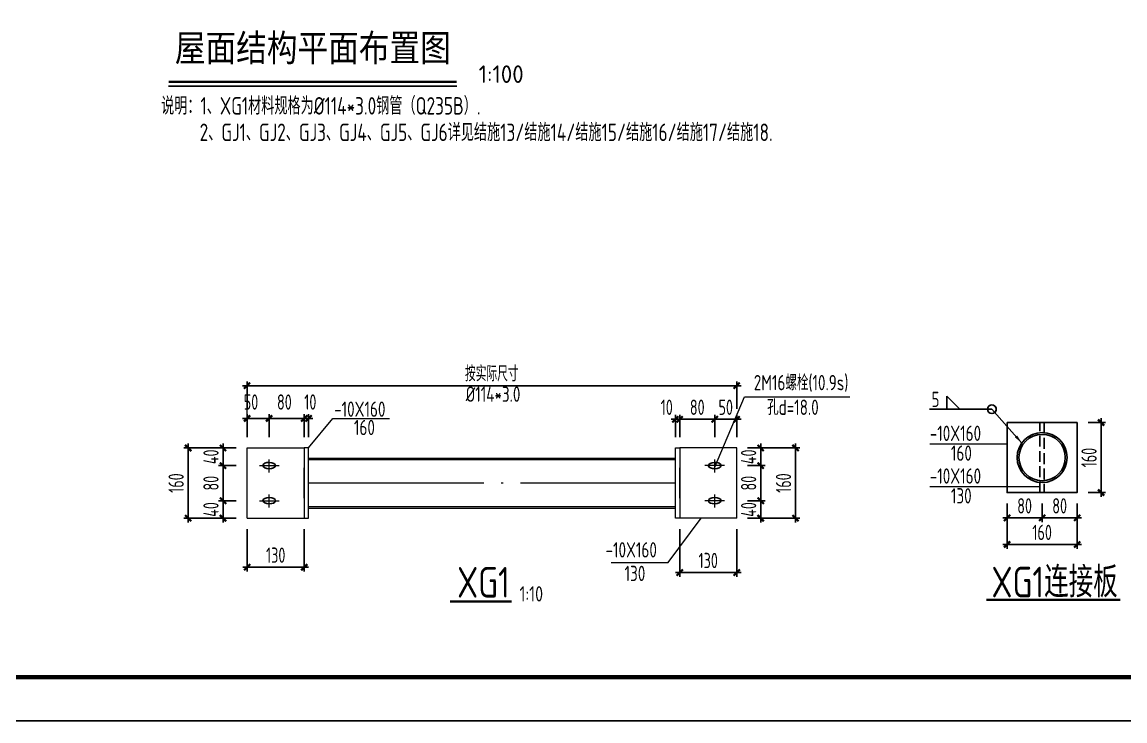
# Model space of a CAD drawing. Extents: x -3102990 to -851544, y -5293060 to -2540151.
# Drawn here: x -1970043 to -1944859, y -2672902 to -2656935 of the extents above; entities that cross this region are included whole.
import ezdxf
from ezdxf.enums import TextEntityAlignment as Align

# ---------------------------------------------------------------- set-up
doc = ezdxf.new("R2010")
doc.units = 0
doc.header["$LTSCALE"] = 1000
doc.header["$PDMODE"] = 1
doc.linetypes.add('DASH', pattern=[0.35, 0.25, -0.1])
doc.linetypes.add('DOTE', pattern=[2.42, 2, -0.2, 0.02, -0.2])
doc.layers.get('0').update_dxf_attribs({"linetype": 'CONTINUOUS'})
doc.layers.get('Defpoints').update_dxf_attribs({"linetype": 'CONTINUOUS'})
for name, color, linetype in [('AXIS', 253, 'DOTE'), ('COLU', 7, 'CONTINUOUS'), ('DIM', 3, 'CONTINUOUS'), ('JC', 7, 'CONTINUOUS'), ('NUM', 7, 'CONTINUOUS'), ('PUB_TITLE', 4, 'CONTINUOUS'), ('TEXT', 7, 'CONTINUOUS'), ('WELD', 7, 'CONTINUOUS'), ('卫浴', 7, 'CONTINUOUS')]:
    doc.layers.add(name, color=color, linetype=linetype)
doc.layers.add('yichutu', color=7, linetype='CONTINUOUS', true_color=0xffffff, plot=False)
doc.styles.add('TSSD_Dimension', font='tssdeng.shx', dxfattribs={"width": 0.7, "bigfont": 'Hztxt.shx'})
doc.styles.add('TSSD_Label', font='tssdeng.shx', dxfattribs={"width": 0.75, "bigfont": 'hztxt.shx'})
doc.styles.add('TSSD_Norm', font='Tssdeng.shx', dxfattribs={"width": 0.75, "bigfont": 'hztxt.shx'})
doc.styles.add('TSSD_Rein', font='Tssdeng.shx', dxfattribs={"width": 0.75, "bigfont": 'hztxt.shx'})
doc.dimstyles.new('TSSD_10_100', dxfattribs={"dimtxt": 350, "dimasz": 100, "dimexe": 100, "dimexo": 250, "dimgap": 100, "dimtad": 1, "dimdec": 0, "dimlfac": 0.1, "dimzin": 0, "dimdsep": 46, "dimtxsty": 'TSSD_Dimension', "dimblk": 'ARCHTICK', "dimcen": 0, "dimdle": 100, "dimclrt": 7, "dimadec": 0, "dimazin": 0, "dimtfac": 1, "dimtdec": 0, "dimtix": 1, "dimtmove": 2, "dimatfit": 3, "dimldrblk": 'ARCHTICK', "dimfxl": 1, "dimtolj": 1, "dimtzin": 0, "dimarcsym": 0})
doc.dimstyles.new('TSSD_200_100', dxfattribs={"dimtxt": 350, "dimasz": 100, "dimexe": 100, "dimexo": 250, "dimgap": 100, "dimtad": 1, "dimdec": 0, "dimlfac": 2, "dimzin": 0, "dimdsep": 46, "dimtxsty": 'TSSD_Dimension', "dimblk": 'ARCHTICK', "dimcen": 0, "dimdle": 100, "dimclrt": 7, "dimadec": 0, "dimazin": 0, "dimtfac": 1, "dimtdec": 0, "dimtix": 1, "dimtmove": 2, "dimatfit": 3, "dimfxl": 1, "dimtolj": 1, "dimtzin": 0, "dimarcsym": 0})
doc.dimstyles.new('TSSD_LEADER_STYLE_200.0', dxfattribs={"dimtxt": 700, "dimasz": 200, "dimexe": 200, "dimexo": 500, "dimgap": 0.09, "dimtad": 0, "dimtih": 1, "dimtoh": 1, "dimdec": 4, "dimzin": 0, "dimdsep": 46, "dimtxsty": 'Standard', "dimcen": 0.09, "dimdle": 200, "dimclrt": 7, "dimadec": 0, "dimazin": 0, "dimtfac": 1, "dimtdec": 4, "dimtofl": 0, "dimtmove": 0, "dimatfit": 3, "dimfxl": 1, "dimtolj": 1, "dimtzin": 0, "dimarcsym": 0})

# ---------------------------------------------------------------- blocks, each defined once
blk = doc.blocks.new('_ArchTick')
at = {"color": 0, "const_width": 0.5}
blk.add_lwpolyline([(-0.71, -0.71), (0.71, 0.71)], dxfattribs=at)
blk = doc.blocks.new('*D2632')
at = {"layer": 'Defpoints', "color": 0}
for p in [(-1964903, -2668270), (-1963599, -2668270), (-1963599, -2669390)]:
    blk.add_point(p, dxfattribs=at)
at = {"layer": 'DIM', "color": 0, "lineweight": -2}
for p, q in [((-1964903, -2668520), (-1964903, -2669490)), ((-1963599, -2668520), (-1963599, -2669490)), ((-1965003, -2669390), (-1963499, -2669390))]:
    blk.add_line(p, q, dxfattribs=at)
at = {"layer": 'DIM', "color": 0, "lineweight": -2, "xscale": 100, "yscale": 100, "zscale": 100, "rotation": 180}
blk.add_blockref('_ArchTick', (-1964903, -2669390), dxfattribs=at)
at = {"layer": 'DIM', "color": 0, "lineweight": -2, "xscale": 100, "yscale": 100, "zscale": 100}
blk.add_blockref('_ArchTick', (-1963599, -2669390), dxfattribs=at)
at = {"layer": 'DIM', "color": 7, "lineweight": 9, "insert": (-1964251, -2669115), "char_height": 350, "attachment_point": 5, "style": 'TSSD_Dimension'}
blk.add_mtext('\\A1;130', dxfattribs=at)
blk = doc.blocks.new('*D2633')
at = {"layer": 'Defpoints', "color": 0}
for p in [(-1963599, -2665991), (-1964403, -2666666), (-1963599, -2666666)]:
    blk.add_point(p, dxfattribs=at)
at = {"layer": 'DIM', "color": 0, "lineweight": -2}
for p, q in [((-1964403, -2666416), (-1964403, -2665891)), ((-1963599, -2666416), (-1963599, -2665891)), ((-1964503, -2665991), (-1963499, -2665991))]:
    blk.add_line(p, q, dxfattribs=at)
at = {"layer": 'DIM', "color": 0, "lineweight": -2, "xscale": 100, "yscale": 100, "zscale": 100, "rotation": 180}
blk.add_blockref('_ArchTick', (-1964403, -2665991), dxfattribs=at)
at = {"layer": 'DIM', "color": 0, "lineweight": -2, "xscale": 100, "yscale": 100, "zscale": 100}
blk.add_blockref('_ArchTick', (-1963599, -2665991), dxfattribs=at)
at = {"layer": 'DIM', "color": 7, "lineweight": 9, "insert": (-1964053, -2665616), "char_height": 350, "attachment_point": 5, "style": 'TSSD_Dimension'}
blk.add_mtext('\\A1;80', dxfattribs=at)
blk = doc.blocks.new('*D2634')
at = {"layer": 'Defpoints', "color": 0}
for p in [(-1964403, -2665991), (-1964906, -2666666), (-1964403, -2666666)]:
    blk.add_point(p, dxfattribs=at)
at = {"layer": 'DIM', "color": 0, "lineweight": -2}
for p, q in [((-1964906, -2666416), (-1964906, -2665891)), ((-1964403, -2666416), (-1964403, -2665891)), ((-1965006, -2665991), (-1964303, -2665991))]:
    blk.add_line(p, q, dxfattribs=at)
at = {"layer": 'DIM', "color": 0, "lineweight": -2, "xscale": 100, "yscale": 100, "zscale": 100, "rotation": 180}
blk.add_blockref('_ArchTick', (-1964906, -2665991), dxfattribs=at)
at = {"layer": 'DIM', "color": 0, "lineweight": -2, "xscale": 100, "yscale": 100, "zscale": 100}
blk.add_blockref('_ArchTick', (-1964403, -2665991), dxfattribs=at)
at = {"layer": 'DIM', "color": 7, "lineweight": 9, "insert": (-1964815, -2665616), "char_height": 350, "attachment_point": 5, "style": 'TSSD_Dimension'}
blk.add_mtext('\\A1;50', dxfattribs=at)
blk = doc.blocks.new('*D2635')
at = {"layer": 'Defpoints', "color": 0}
for p in [(-1963500, -2665991), (-1963599, -2666666), (-1963500, -2666666)]:
    blk.add_point(p, dxfattribs=at)
at = {"layer": 'DIM', "color": 0, "lineweight": -2}
for p, q in [((-1963599, -2666416), (-1963599, -2665891)), ((-1963500, -2666416), (-1963500, -2665891)), ((-1963599, -2665991), (-1963699, -2665991)), ((-1963599, -2665991), (-1963500, -2665991)), ((-1963500, -2665991), (-1963400, -2665991))]:
    blk.add_line(p, q, dxfattribs=at)
at = {"layer": 'DIM', "color": 0, "lineweight": -2, "xscale": 100, "yscale": 100, "zscale": 100}
blk.add_blockref('_ArchTick', (-1963599, -2665991), dxfattribs=at)
at = {"layer": 'DIM', "color": 0, "lineweight": -2, "xscale": 100, "yscale": 100, "zscale": 100, "rotation": 180}
blk.add_blockref('_ArchTick', (-1963500, -2665991), dxfattribs=at)
at = {"layer": 'DIM', "color": 7, "lineweight": 9, "insert": (-1963461, -2665616), "char_height": 350, "attachment_point": 5, "style": 'TSSD_Dimension'}
blk.add_mtext('\\A1;10', dxfattribs=at)
blk = doc.blocks.new('*D2636')
at = {"layer": 'Defpoints', "color": 0}
for p in [(-1965454, -2667872), (-1964903, -2667872), (-1964903, -2668270)]:
    blk.add_point(p, dxfattribs=at)
at = {"layer": 'DIM', "color": 0, "lineweight": -2}
for p, q in [((-1965153, -2667872), (-1965554, -2667872)), ((-1965454, -2667872), (-1965454, -2667772)), ((-1965454, -2668270), (-1965454, -2667872)), ((-1965153, -2668270), (-1965554, -2668270)), ((-1965454, -2668270), (-1965454, -2668370))]:
    blk.add_line(p, q, dxfattribs=at)
at = {"layer": 'DIM', "color": 0, "lineweight": -2, "xscale": 100, "yscale": 100, "zscale": 100}
for p, rotation in [((-1965454, -2667872), 270), ((-1965454, -2668270), 90)]:
    blk.add_blockref('_ArchTick', p, dxfattribs=dict(at, rotation=rotation))
at = {"layer": 'DIM', "color": 7, "lineweight": 9, "insert": (-1965729, -2668071), "char_height": 350, "attachment_point": 5, "rotation": 90, "style": 'TSSD_Dimension'}
blk.add_mtext('\\A1;40', dxfattribs=at)
blk = doc.blocks.new('*D2637')
at = {"layer": 'Defpoints', "color": 0}
for p in [(-1964903, -2666666), (-1965454, -2667068), (-1964903, -2667068)]:
    blk.add_point(p, dxfattribs=at)
at = {"layer": 'DIM', "color": 0, "lineweight": -2}
for p, q in [((-1965153, -2666666), (-1965554, -2666666)), ((-1965454, -2666666), (-1965454, -2666566)), ((-1965454, -2666666), (-1965454, -2667068)), ((-1965153, -2667068), (-1965554, -2667068)), ((-1965454, -2667068), (-1965454, -2667168))]:
    blk.add_line(p, q, dxfattribs=at)
at = {"layer": 'DIM', "color": 0, "lineweight": -2, "xscale": 100, "yscale": 100, "zscale": 100}
for p, rotation in [((-1965454, -2666666), 270), ((-1965454, -2667068), 90)]:
    blk.add_blockref('_ArchTick', p, dxfattribs=dict(at, rotation=rotation))
at = {"layer": 'DIM', "color": 7, "lineweight": 9, "insert": (-1965729, -2666867), "char_height": 350, "attachment_point": 5, "rotation": 90, "style": 'TSSD_Dimension'}
blk.add_mtext('\\A1;40', dxfattribs=at)
blk = doc.blocks.new('*D2704')
at = {"layer": 'Defpoints', "color": 0}
for p in [(-1955025, -2668270), (-1953725, -2668270), (-1955025, -2669512)]:
    blk.add_point(p, dxfattribs=at)
at = {"layer": 'DIM', "color": 0, "lineweight": -2}
for p, q in [((-1955025, -2668520), (-1955025, -2669612)), ((-1953725, -2668520), (-1953725, -2669612)), ((-1953625, -2669512), (-1955125, -2669512))]:
    blk.add_line(p, q, dxfattribs=at)
at = {"layer": 'DIM', "color": 0, "lineweight": -2, "xscale": 100, "yscale": 100, "zscale": 100, "rotation": 180}
blk.add_blockref('_ArchTick', (-1955025, -2669512), dxfattribs=at)
at = {"layer": 'DIM', "color": 0, "lineweight": -2, "xscale": 100, "yscale": 100, "zscale": 100}
blk.add_blockref('_ArchTick', (-1953725, -2669512), dxfattribs=at)
at = {"layer": 'DIM', "color": 7, "lineweight": 9, "insert": (-1954375, -2669237), "char_height": 350, "attachment_point": 5, "style": 'TSSD_Dimension'}
blk.add_mtext('\\A1;130', dxfattribs=at)
blk = doc.blocks.new('*D2638')
at = {"layer": 'Defpoints', "color": 0}
for p in [(-1955124, -2666011), (-1955124, -2666666), (-1955025, -2666666)]:
    blk.add_point(p, dxfattribs=at)
at = {"layer": 'DIM', "color": 0, "lineweight": -2}
for p, q in [((-1955124, -2666416), (-1955124, -2665911)), ((-1955025, -2666416), (-1955025, -2665911)), ((-1955124, -2666011), (-1955224, -2666011)), ((-1955025, -2666011), (-1955124, -2666011)), ((-1955025, -2666011), (-1954925, -2666011))]:
    blk.add_line(p, q, dxfattribs=at)
at = {"layer": 'DIM', "color": 0, "lineweight": -2, "xscale": 100, "yscale": 100, "zscale": 100}
blk.add_blockref('_ArchTick', (-1955124, -2666011), dxfattribs=at)
at = {"layer": 'DIM', "color": 0, "lineweight": -2, "xscale": 100, "yscale": 100, "zscale": 100, "rotation": 180}
blk.add_blockref('_ArchTick', (-1955025, -2666011), dxfattribs=at)
at = {"layer": 'DIM', "color": 7, "lineweight": 9, "insert": (-1955322, -2665736), "char_height": 350, "attachment_point": 5, "style": 'TSSD_Dimension'}
blk.add_mtext('\\A1;10', dxfattribs=at)
blk = doc.blocks.new('*D2639')
at = {"layer": 'Defpoints', "color": 0}
for p in [(-1954225, -2666011), (-1954225, -2666666), (-1953725, -2666666)]:
    blk.add_point(p, dxfattribs=at)
at = {"layer": 'DIM', "color": 0, "lineweight": -2}
for p, q in [((-1954225, -2666416), (-1954225, -2665911)), ((-1953725, -2666416), (-1953725, -2665911)), ((-1954225, -2666011), (-1954325, -2666011)), ((-1953725, -2666011), (-1954225, -2666011)), ((-1953725, -2666011), (-1953625, -2666011))]:
    blk.add_line(p, q, dxfattribs=at)
at = {"layer": 'DIM', "color": 0, "lineweight": -2, "xscale": 100, "yscale": 100, "zscale": 100}
blk.add_blockref('_ArchTick', (-1954225, -2666011), dxfattribs=at)
at = {"layer": 'DIM', "color": 0, "lineweight": -2, "xscale": 100, "yscale": 100, "zscale": 100, "rotation": 180}
blk.add_blockref('_ArchTick', (-1953725, -2666011), dxfattribs=at)
at = {"layer": 'DIM', "color": 7, "lineweight": 9, "insert": (-1953975, -2665736), "char_height": 350, "attachment_point": 5, "style": 'TSSD_Dimension'}
blk.add_mtext('\\A1;50', dxfattribs=at)
blk = doc.blocks.new('*D2640')
at = {"layer": 'Defpoints', "color": 0}
for p in [(-1955025, -2666011), (-1955025, -2666666), (-1954225, -2666666)]:
    blk.add_point(p, dxfattribs=at)
at = {"layer": 'DIM', "color": 0, "lineweight": -2}
for p, q in [((-1955025, -2666416), (-1955025, -2665911)), ((-1954225, -2666416), (-1954225, -2665911)), ((-1954125, -2666011), (-1955125, -2666011))]:
    blk.add_line(p, q, dxfattribs=at)
at = {"layer": 'DIM', "color": 0, "lineweight": -2, "xscale": 100, "yscale": 100, "zscale": 100, "rotation": 180}
blk.add_blockref('_ArchTick', (-1955025, -2666011), dxfattribs=at)
at = {"layer": 'DIM', "color": 0, "lineweight": -2, "xscale": 100, "yscale": 100, "zscale": 100}
blk.add_blockref('_ArchTick', (-1954225, -2666011), dxfattribs=at)
at = {"layer": 'DIM', "color": 7, "lineweight": 9, "insert": (-1954625, -2665736), "char_height": 350, "attachment_point": 5, "style": 'TSSD_Dimension'}
blk.add_mtext('\\A1;80', dxfattribs=at)
blk = doc.blocks.new('*D2641')
at = {"layer": 'Defpoints', "color": 0}
for p in [(-1953725, -2665244), (-1964906, -2666011), (-1953725, -2666021)]:
    blk.add_point(p, dxfattribs=at)
at = {"layer": 'DIM', "color": 0, "lineweight": -2}
for p, q in [((-1964906, -2665761), (-1964906, -2665144)), ((-1953725, -2665771), (-1953725, -2665144)), ((-1965006, -2665244), (-1953625, -2665244))]:
    blk.add_line(p, q, dxfattribs=at)
at = {"layer": 'DIM', "color": 0, "lineweight": -2, "xscale": 100, "yscale": 100, "zscale": 100, "rotation": 180}
blk.add_blockref('_ArchTick', (-1964906, -2665244), dxfattribs=at)
at = {"layer": 'DIM', "color": 0, "lineweight": -2, "xscale": 100, "yscale": 100, "zscale": 100}
blk.add_blockref('_ArchTick', (-1953725, -2665244), dxfattribs=at)
at = {"layer": 'DIM', "color": 7, "lineweight": 9, "insert": (-1959316, -2664969), "char_height": 350, "attachment_point": 5, "style": 'TSSD_Dimension'}
blk.add_mtext('\\A1;按实际尺寸', dxfattribs=at)
blk = doc.blocks.new('*D2643')
at = {"layer": 'Defpoints', "color": 0}
for p in [(-1964903, -2666666), (-1966250, -2668270), (-1964903, -2668270)]:
    blk.add_point(p, dxfattribs=at)
at = {"layer": 'DIM', "color": 0, "lineweight": -2}
for p, q in [((-1965153, -2666666), (-1966350, -2666666)), ((-1966250, -2666566), (-1966250, -2668370)), ((-1965153, -2668270), (-1966350, -2668270))]:
    blk.add_line(p, q, dxfattribs=at)
at = {"layer": 'DIM', "color": 0, "lineweight": -2, "xscale": 100, "yscale": 100, "zscale": 100}
for p, rotation in [((-1966250, -2666666), 90), ((-1966250, -2668270), 270)]:
    blk.add_blockref('_ArchTick', p, dxfattribs=dict(at, rotation=rotation))
at = {"layer": 'DIM', "color": 7, "insert": (-1966525, -2667468), "char_height": 350, "attachment_point": 5, "rotation": 90, "style": 'TSSD_Dimension'}
blk.add_mtext('\\A1;160', dxfattribs=at)
blk = doc.blocks.new('*D2644')
at = {"layer": 'Defpoints', "color": 0}
for p in [(-1965153, -2667068), (-1965454, -2667872), (-1965153, -2667872)]:
    blk.add_point(p, dxfattribs=at)
at = {"layer": 'DIM', "color": 0, "lineweight": -2}
for p, q in [((-1965403, -2667068), (-1965554, -2667068)), ((-1965454, -2666968), (-1965454, -2667972)), ((-1965403, -2667872), (-1965554, -2667872))]:
    blk.add_line(p, q, dxfattribs=at)
at = {"layer": 'DIM', "color": 0, "lineweight": -2, "xscale": 100, "yscale": 100, "zscale": 100}
for p, rotation in [((-1965454, -2667068), 90), ((-1965454, -2667872), 270)]:
    blk.add_blockref('_ArchTick', p, dxfattribs=dict(at, rotation=rotation))
at = {"layer": 'DIM', "color": 7, "insert": (-1965729, -2667470), "char_height": 350, "attachment_point": 5, "rotation": 90, "style": 'TSSD_Dimension'}
blk.add_mtext('\\A1;80', dxfattribs=at)
blk = doc.blocks.new('*D2645')
at = {"layer": 'Defpoints', "color": 0}
for p in [(-1953729, -2667872), (-1953177, -2667872), (-1953729, -2668270)]:
    blk.add_point(p, dxfattribs=at)
at = {"layer": 'DIM', "color": 0, "lineweight": -2}
for p, q in [((-1953479, -2667872), (-1953077, -2667872)), ((-1953177, -2667872), (-1953177, -2667772)), ((-1953177, -2668270), (-1953177, -2667872)), ((-1953479, -2668270), (-1953077, -2668270)), ((-1953177, -2668270), (-1953177, -2668370))]:
    blk.add_line(p, q, dxfattribs=at)
at = {"layer": 'DIM', "color": 0, "lineweight": -2, "xscale": 100, "yscale": 100, "zscale": 100}
for p, rotation in [((-1953177, -2667872), 270), ((-1953177, -2668270), 90)]:
    blk.add_blockref('_ArchTick', p, dxfattribs=dict(at, rotation=rotation))
at = {"layer": 'DIM', "color": 7, "lineweight": 9, "insert": (-1953452, -2668071), "char_height": 350, "attachment_point": 5, "rotation": 90, "style": 'TSSD_Dimension'}
blk.add_mtext('\\A1;40', dxfattribs=at)
blk = doc.blocks.new('*D2646')
at = {"layer": 'Defpoints', "color": 0}
for p in [(-1953729, -2666666), (-1953729, -2667068), (-1953177, -2667068)]:
    blk.add_point(p, dxfattribs=at)
at = {"layer": 'DIM', "color": 0, "lineweight": -2}
for p, q in [((-1953479, -2666666), (-1953077, -2666666)), ((-1953177, -2666666), (-1953177, -2666566)), ((-1953177, -2666666), (-1953177, -2667068)), ((-1953479, -2667068), (-1953077, -2667068)), ((-1953177, -2667068), (-1953177, -2667168))]:
    blk.add_line(p, q, dxfattribs=at)
at = {"layer": 'DIM', "color": 0, "lineweight": -2, "xscale": 100, "yscale": 100, "zscale": 100}
for p, rotation in [((-1953177, -2666666), 270), ((-1953177, -2667068), 90)]:
    blk.add_blockref('_ArchTick', p, dxfattribs=dict(at, rotation=rotation))
at = {"layer": 'DIM', "color": 7, "lineweight": 9, "insert": (-1953452, -2666867), "char_height": 350, "attachment_point": 5, "rotation": 90, "style": 'TSSD_Dimension'}
blk.add_mtext('\\A1;40', dxfattribs=at)
blk = doc.blocks.new('*D2647')
at = {"layer": 'Defpoints', "color": 0}
for p in [(-1953729, -2666666), (-1953729, -2668270), (-1952381, -2668270)]:
    blk.add_point(p, dxfattribs=at)
at = {"layer": 'DIM', "color": 0, "lineweight": -2}
for p, q in [((-1953479, -2666666), (-1952281, -2666666)), ((-1952381, -2666566), (-1952381, -2668370)), ((-1953479, -2668270), (-1952281, -2668270))]:
    blk.add_line(p, q, dxfattribs=at)
at = {"layer": 'DIM', "color": 0, "lineweight": -2, "xscale": 100, "yscale": 100, "zscale": 100}
for p, rotation in [((-1952381, -2666666), 90), ((-1952381, -2668270), 270)]:
    blk.add_blockref('_ArchTick', p, dxfattribs=dict(at, rotation=rotation))
at = {"layer": 'DIM', "color": 7, "insert": (-1952656, -2667468), "char_height": 350, "attachment_point": 5, "rotation": 90, "style": 'TSSD_Dimension'}
blk.add_mtext('\\A1;160', dxfattribs=at)
blk = doc.blocks.new('*D2648')
at = {"layer": 'Defpoints', "color": 0}
for p in [(-1953479, -2667068), (-1953479, -2667872), (-1953177, -2667872)]:
    blk.add_point(p, dxfattribs=at)
at = {"layer": 'DIM', "color": 0, "lineweight": -2}
for p, q in [((-1953229, -2667068), (-1953077, -2667068)), ((-1953177, -2666968), (-1953177, -2667972)), ((-1953229, -2667872), (-1953077, -2667872))]:
    blk.add_line(p, q, dxfattribs=at)
at = {"layer": 'DIM', "color": 0, "lineweight": -2, "xscale": 100, "yscale": 100, "zscale": 100}
for p, rotation in [((-1953177, -2667068), 90), ((-1953177, -2667872), 270)]:
    blk.add_blockref('_ArchTick', p, dxfattribs=dict(at, rotation=rotation))
at = {"layer": 'DIM', "color": 7, "insert": (-1953452, -2667470), "char_height": 350, "attachment_point": 5, "rotation": 90, "style": 'TSSD_Dimension'}
blk.add_mtext('\\A1;80', dxfattribs=at)
blk = doc.blocks.new('*D2649')
at = {"layer": 'Defpoints', "color": 0, "ltscale": 1.5}
for p in [(-1947550, -2667685), (-1946750, -2667685), (-1946750, -2668263)]:
    blk.add_point(p, dxfattribs=at)
at = {"layer": 'DIM', "color": 0, "lineweight": -2, "ltscale": 1.5}
for p, q in [((-1947550, -2667935), (-1947550, -2668363)), ((-1946750, -2667935), (-1946750, -2668363)), ((-1947650, -2668263), (-1946650, -2668263))]:
    blk.add_line(p, q, dxfattribs=at)
at = {"layer": 'DIM', "color": 0, "lineweight": -2, "ltscale": 1.5, "xscale": 100, "yscale": 100, "zscale": 100, "rotation": 180}
blk.add_blockref('_ArchTick', (-1947550, -2668263), dxfattribs=at)
at = {"layer": 'DIM', "color": 0, "lineweight": -2, "ltscale": 1.5, "xscale": 100, "yscale": 100, "zscale": 100}
blk.add_blockref('_ArchTick', (-1946750, -2668263), dxfattribs=at)
at = {"layer": 'DIM', "color": 7, "ltscale": 1.5, "insert": (-1947150, -2667988), "char_height": 350, "attachment_point": 5, "style": 'TSSD_Dimension'}
blk.add_mtext('\\A1;80', dxfattribs=at)
blk = doc.blocks.new('*D2650')
at = {"layer": 'Defpoints', "color": 0, "ltscale": 1.5}
for p in [(-1946750, -2667685), (-1945950, -2667685), (-1945950, -2668263)]:
    blk.add_point(p, dxfattribs=at)
at = {"layer": 'DIM', "color": 0, "lineweight": -2, "ltscale": 1.5}
for p, q in [((-1946750, -2667935), (-1946750, -2668363)), ((-1945950, -2667935), (-1945950, -2668363)), ((-1946850, -2668263), (-1945850, -2668263))]:
    blk.add_line(p, q, dxfattribs=at)
at = {"layer": 'DIM', "color": 0, "lineweight": -2, "ltscale": 1.5, "xscale": 100, "yscale": 100, "zscale": 100, "rotation": 180}
blk.add_blockref('_ArchTick', (-1946750, -2668263), dxfattribs=at)
at = {"layer": 'DIM', "color": 0, "lineweight": -2, "ltscale": 1.5, "xscale": 100, "yscale": 100, "zscale": 100}
blk.add_blockref('_ArchTick', (-1945950, -2668263), dxfattribs=at)
at = {"layer": 'DIM', "color": 7, "ltscale": 1.5, "insert": (-1946350, -2667988), "char_height": 350, "attachment_point": 5, "style": 'TSSD_Dimension'}
blk.add_mtext('\\A1;80', dxfattribs=at)
blk = doc.blocks.new('*D2651')
at = {"layer": 'Defpoints', "color": 0, "ltscale": 1.5}
for p in [(-1945950, -2666085), (-1945950, -2667685), (-1945404, -2667685)]:
    blk.add_point(p, dxfattribs=at)
at = {"layer": 'DIM', "color": 0, "lineweight": -2, "ltscale": 1.5}
for p, q in [((-1945700, -2666085), (-1945304, -2666085)), ((-1945404, -2665985), (-1945404, -2667785)), ((-1945700, -2667685), (-1945304, -2667685))]:
    blk.add_line(p, q, dxfattribs=at)
at = {"layer": 'DIM', "color": 0, "lineweight": -2, "ltscale": 1.5, "xscale": 100, "yscale": 100, "zscale": 100}
for p, rotation in [((-1945404, -2666085), 90), ((-1945404, -2667685), 270)]:
    blk.add_blockref('_ArchTick', p, dxfattribs=dict(at, rotation=rotation))
at = {"layer": 'DIM', "color": 7, "ltscale": 1.5, "insert": (-1945679, -2666885), "char_height": 350, "attachment_point": 5, "rotation": 90, "style": 'TSSD_Dimension'}
blk.add_mtext('\\A1;160', dxfattribs=at)
blk = doc.blocks.new('*D2652')
at = {"layer": 'Defpoints', "color": 0, "ltscale": 1.5}
for p in [(-1947550, -2667685), (-1945950, -2667685), (-1945950, -2668869)]:
    blk.add_point(p, dxfattribs=at)
at = {"layer": 'DIM', "color": 0, "lineweight": -2, "ltscale": 1.5}
for p, q in [((-1947550, -2667935), (-1947550, -2668969)), ((-1945950, -2667935), (-1945950, -2668969)), ((-1947650, -2668869), (-1945850, -2668869))]:
    blk.add_line(p, q, dxfattribs=at)
at = {"layer": 'DIM', "color": 0, "lineweight": -2, "ltscale": 1.5, "xscale": 100, "yscale": 100, "zscale": 100, "rotation": 180}
blk.add_blockref('_ArchTick', (-1947550, -2668869), dxfattribs=at)
at = {"layer": 'DIM', "color": 0, "lineweight": -2, "ltscale": 1.5, "xscale": 100, "yscale": 100, "zscale": 100}
blk.add_blockref('_ArchTick', (-1945950, -2668869), dxfattribs=at)
at = {"layer": 'DIM', "color": 7, "ltscale": 1.5, "insert": (-1946750, -2668594), "char_height": 350, "attachment_point": 5, "style": 'TSSD_Dimension'}
blk.add_mtext('\\A1;160', dxfattribs=at)
blk = doc.blocks.new('_WELD003')
at = {"color": 0, "linetype": 'ByBlock'}
blk.add_circle((0, 0), 0.5, dxfattribs=at)
blk = doc.blocks.new('_WELD004')
at = {"color": 0, "linetype": 'ByBlock'}
for p, q in [((0, 1), (1, 0)), ((0, 0), (0, 1))]:
    blk.add_line(p, q, dxfattribs=at)
blk = doc.blocks.new('A$C16496DF1')
at = {"layer": 'PUB_TITLE'}
blk.add_lwpolyline([(0, 0), (0, 42000), (104100, 42000), (104100, 0)], close=True, dxfattribs=at)
at = {"layer": 'PUB_TITLE', "const_width": 100}
blk.add_lwpolyline([(103100, 1000), (103100, 41000), (713, 41000), (713, 1000), (103100, 1000)], dxfattribs=at)
blk = doc.blocks.new('yct-1041-420-104100-42000-100-2006.0')
at = {"layer": 'yichutu', "color": 7, "true_color": 0xffffff}
blk.add_lwpolyline([(0, 0), (0, 42000), (104100, 42000), (104100, 0)], close=True, dxfattribs=at)

msp = doc.modelspace()

# ---------------------------------------------------------------- linework, layer by layer
at = {"color": 4, "lineweight": 5}
for p, q in [((-1964902.6, -2666665.8), (-1963598.96, -2666665.8)), ((-1964902.6, -2668269.72), (-1964902.6, -2666665.8)), ((-1963598.96, -2666665.8), (-1963598.96, -2668269.72)), ((-1963500.26, -2666665.8), (-1963598.96, -2666665.8)), ((-1963500.26, -2668269.72), (-1963500.26, -2666665.8)), ((-1955123.79, -2668269.72), (-1955123.79, -2666665.8)), ((-1955123.79, -2666665.8), (-1955025.09, -2666665.8)), ((-1953725.09, -2666665.8), (-1955025.09, -2666665.8)), ((-1955025.09, -2666665.8), (-1955025.09, -2668269.72)), ((-1953725.09, -2668269.72), (-1953725.09, -2666665.8)), ((-1963500.26, -2666897.76), (-1955123.79, -2666897.76)), ((-1963500.26, -2666929.73), (-1955123.79, -2666929.73)), ((-1963598.96, -2667809.33), (-1963598.96, -2667122.17)), ((-1963598.96, -2667809.33), (-1963598.96, -2667122.17)), ((-1955025.09, -2667809.33), (-1955025.09, -2667122.17)), ((-1955025.09, -2667809.33), (-1955025.09, -2667122.17)), ((-1963500.26, -2668005.78), (-1955123.79, -2668005.78)), ((-1963500.26, -2668037.76), (-1955123.79, -2668037.76)), ((-1964902.6, -2668269.72), (-1963598.96, -2668269.72)), ((-1963602.6, -2668269.72), (-1963500.26, -2668269.72)), ((-1955021.45, -2668269.72), (-1955123.79, -2668269.72)), ((-1953725.09, -2668269.72), (-1955021.45, -2668269.72))]:
    msp.add_line(p, q, dxfattribs=at)
at = {"lineweight": 5}
msp.add_line((-1955289.39, -2669280), (-1954536.86, -2668269.72), dxfattribs=at)
at = {"layer": 'AXIS', "linetype": 'DOTE', "lineweight": 5, "ltscale": 2}
msp.add_line((-1963500.26, -2667465.75), (-1955123.79, -2667465.75), dxfattribs=at)
at = {"layer": 'COLU', "color": 4}
msp.add_lwpolyline([(-1947550.42, -2666084.84), (-1945950.42, -2666084.84), (-1945950.42, -2667684.84), (-1947550.42, -2667684.84)], close=True, dxfattribs=at)
at = {"layer": 'COLU', "color": 4, "linetype": 'DASH'}
msp.add_lwpolyline([(-1946800.42, -2666084.84), (-1946700.42, -2666084.84), (-1946700.42, -2667684.84), (-1946800.42, -2667684.84)], close=True, dxfattribs=at)
at = {"layer": 'Defpoints', "color": 0, "linetype": 'ByBlock'}
for p in [(-1964902.6, -2666665.8), (-1964902.6, -2666665.8), (-1963602.6, -2666665.8), (-1963602.6, -2666665.8), (-1955021.45, -2666665.8), (-1955021.45, -2666665.8), (-1964620.2, -2667068.11), (-1954004.43, -2667068.11), (-1964620.2, -2667870.03), (-1954004.43, -2667870.03), (-1964902.6, -2668269.72)]:
    msp.add_point(p, dxfattribs=at)
at = {"layer": 'JC', "color": 0, "lineweight": 5}
for p, q in [((-1964399.53, -2667227.24), (-1964399.53, -2666925.38)), ((-1964399.53, -2667227.24), (-1964399.53, -2666925.38)), ((-1954225.09, -2667227.24), (-1954225.09, -2666925.38)), ((-1954225.09, -2667227.24), (-1954225.09, -2666925.38)), ((-1964620.2, -2667068.11), (-1964170.67, -2667068.11)), ((-1964620.2, -2667068.11), (-1964249.31, -2667068.11)), ((-1954004.43, -2667068.11), (-1954453.96, -2667068.11)), ((-1954004.43, -2667068.11), (-1954375.31, -2667068.11)), ((-1964620.2, -2667870.03), (-1964249.31, -2667870.03)), ((-1964620.2, -2667870.03), (-1964170.67, -2667870.03)), ((-1964399.53, -2668029.16), (-1964399.53, -2667727.3)), ((-1964399.53, -2668029.16), (-1964399.53, -2667727.3)), ((-1954004.43, -2667870.03), (-1954453.96, -2667870.03)), ((-1954004.43, -2667870.03), (-1954375.31, -2667870.03)), ((-1954225.09, -2668029.16), (-1954225.09, -2667727.3)), ((-1954225.09, -2668029.16), (-1954225.09, -2667727.3))]:
    msp.add_line(p, q, dxfattribs=at)
at = {"layer": 'JC', "color": 0, "extrusion": (0, 0, -1)}
for centre in [(-1964399.53, -2667068.11), (-1964399.53, -2667870.03)]:
    msp.add_ellipse(centre, major_axis=(-144.44, 3.51), ratio=0.50050603, start_param=-1.57079633, end_param=4.71238898, dxfattribs=at)
at = {"layer": 'JC', "color": 0}
for centre in [(-1954225.09, -2667068.11), (-1954225.09, -2667870.03)]:
    msp.add_ellipse(centre, major_axis=(144.44, 3.51), ratio=0.50050603, start_param=-1.57079633, end_param=4.71238898, dxfattribs=at)
at = {"layer": 'NUM', "color": 0, "linetype": 'ByBlock', "const_width": 50}
msp.add_lwpolyline([(-1966698.27, -2658300.75), (-1960117.07, -2658300.75)], dxfattribs=at)
at = {"layer": 'NUM', "color": 0, "linetype": 'ByBlock'}
msp.add_lwpolyline([(-1966698.27, -2658400.75), (-1960117.07, -2658400.75)], dxfattribs=at)
at = {"layer": 'NUM', "const_width": 50}
for points in [[(-1960273.88, -2670173.37), (-1958865.01, -2670173.37)], [(-1948022.93, -2670133.17), (-1944967.64, -2670133.17)]]:
    msp.add_lwpolyline(points, dxfattribs=at)
at = {"layer": 'TEXT', "lineweight": 5}
for p, q in [((-1954228.16, -2667119.21), (-1953544.91, -2665499.08)), ((-1953544.91, -2665499.08), (-1951142.44, -2665499.08)), ((-1963500.26, -2666665.8), (-1962949.94, -2665989.58)), ((-1962949.94, -2665989.58), (-1961650.42, -2665989.58)), ((-1949316.41, -2666570.14), (-1947550.42, -2666570.14)), ((-1949316.41, -2667545.65), (-1946800.42, -2667545.65)), ((-1956594.32, -2669280), (-1955289.39, -2669280))]:
    msp.add_line(p, q, dxfattribs=at)
at = {"layer": 'TEXT', "color": 4, "ltscale": 1.5}
for radius in [570, 530]:
    msp.add_circle((-1946750.42, -2666884.84), radius, dxfattribs=at)
at = {"layer": 'WELD'}
msp.add_line((-1947897.19, -2665780.77), (-1949325.71, -2665780.77), dxfattribs=at)
msp.add_arc((-1947897.19, -2665780.77), 100, 322.744215, 180, dxfattribs=at)
at = {"layer": '卫浴', "color": 252, "lineweight": 5}
msp.add_line((-1964902.6, -2666365.2), (-1964902.6, -2665750.25), dxfattribs=at)

# ---------------------------------------------------------------- block references
at = {"ltscale": 1.5}
msp.add_blockref('A$C16496DF1', (-2013033.89, -2672902.4), dxfattribs=at)
at = {"layer": 'WELD'}
for name, p, xscale, yscale, zscale in [('_WELD004', (-1948925.71, -2665780.77), 300, 300, 300), ('_WELD003', (-1947897.19, -2665780.77), 200, 200, 200)]:
    msp.add_blockref(name, p, dxfattribs=dict(at, xscale=xscale, yscale=yscale, zscale=zscale))
at = {"layer": 'yichutu'}
msp.add_blockref('yct-1041-420-104100-42000-100-2006.0', (-2013033.89, -2672902.4), dxfattribs=at)

# ---------------------------------------------------------------- texts
at = {"layer": 'TEXT', "color": 0, "lineweight": 5, "style": 'TSSD_Norm'}
msp.add_text('屋面结构平面布置图', height=700, dxfattribs=at).set_placement((-1966553.39, -2658108.62), align=Align.BOTTOM_LEFT)
at = {"layer": 'TEXT', "color": 0, "lineweight": 9, "style": 'TSSD_Norm'}
msp.add_text('1:100', height=400, dxfattribs=at).set_placement((-1959617.07, -2658445.16), align=Align.BOTTOM_LEFT)
at = {"layer": 'TEXT', "lineweight": 9, "style": 'TSSD_Rein', "width": 0.75}
for s, p in [('说明：1、XG1材料规格为%%C114*3.0钢管（Q235B）.', (-1966869.09, -2659049.43)), ('2、GJ1、GJ2、GJ3、GJ4、GJ5、GJ6详见结施13/结施14/结施15/结施16/结施17/结施18.', (-1965987.86, -2659654.21))]:
    msp.add_text(s, height=400, dxfattribs=at).set_placement(p)
at = {"layer": 'TEXT', "lineweight": 5}
for s, style, width, p in [('2M16螺栓(10.9s)', 'TSSD_Rein', 0.75, (-1953334.27, -2665347.63)), ('%%C114*3.0', 'TSSD_Rein', 0.75, (-1959911.1, -2665610.78)), ('-10X160', 'TSSD_Rein', 0.75, (-1962915.93, -2665953.98)), ('孔d=18.0', 'TSSD_Rein', 0.75, (-1953028.9, -2665911.2)), ('160', 'TSSD_Rein', 0.75, (-1962463.89, -2666372.62)), ('-10X160', 'TSSD_Rein', 0.75, (-1949315.18, -2666505.55)), ('160', 'TSSD_Rein', 0.75, (-1948832.55, -2666957.94)), ('-10X160', 'TSSD_Rein', 0.75, (-1949315.18, -2667481.06)), ('130', 'TSSD_Rein', 0.75, (-1948832.55, -2667933.45)), ('-10X160', 'TSSD_Rein', 0.75, (-1956718.31, -2669167.77)), ('130', 'TSSD_Rein', 0.75, (-1956284.56, -2669706.62)), ('1:10', 'TSSD_Label', 0.8, (-1958682.76, -2670173.37))]:
    msp.add_text(s, height=350, dxfattribs=dict(at, style=style, width=width)).set_placement(p)
at = {"layer": 'TEXT', "style": 'TSSD_Label', "width": 0.75}
msp.add_text('5', height=350, dxfattribs=at).set_placement((-1949275.71, -2665730.77))
at = {"layer": 'TEXT', "lineweight": 5, "style": 'TSSD_Label', "width": 0.8}
for s, p in [('XG1', (-1959507.48, -2669733.07)), ('XG1连接板', (-1946466.02, -2669692.87))]:
    msp.add_text(s, height=700, dxfattribs=at).set_placement(p, align=Align.MIDDLE)

# ---------------------------------------------------------------- dimensions: what is measured, and where the dimension line sits
at = {"layer": 'DIM', "lineweight": 9}
dim = msp.add_linear_dim(base=(-1953725.09, -2665243.71), p1=(-1964906.24, -2666010.51), p2=(-1953725.09, -2666020.51), text='按实际尺寸', dimstyle='TSSD_200_100', dxfattribs=at)
dim.commit()
dim.dimension.update_dxf_attribs({"geometry": '*D2641', "text_midpoint": (-1959315.67, -2664968.71)})
for base, p1, p2, picture, middle in [((-1964402.6, -2665990.73), (-1964906.24, -2666665.8), (-1964402.6, -2666665.8), '*D2634', (-1964815.15, -2665615.73)), ((-1963598.96, -2665990.73), (-1964402.6, -2666665.8), (-1963598.96, -2666665.8), '*D2633', (-1964052.9, -2665615.73))]:
    dim = msp.add_linear_dim(base=base, p1=p1, p2=p2, angle=180, dimstyle='TSSD_10_100', dxfattribs=at)
    dim.commit()
    dim.dimension.update_dxf_attribs({"geometry": picture, "text_midpoint": middle, "dimtype": 160})
dim = msp.add_linear_dim(base=(-1963500.26, -2665990.73), p1=(-1963598.96, -2666665.8), p2=(-1963500.26, -2666665.8), angle=180, text='10', dimstyle='TSSD_10_100', dxfattribs=at)
dim.commit()
dim.dimension.update_dxf_attribs({"geometry": '*D2635', "text_midpoint": (-1963460.64, -2665615.73), "dimtype": 160})
dim = msp.add_linear_dim(base=(-1955123.79, -2666010.73), p1=(-1955025.09, -2666665.8), p2=(-1955123.79, -2666665.8), text='10', dimstyle='TSSD_10_100', dxfattribs=at)
dim.commit()
dim.dimension.update_dxf_attribs({"geometry": '*D2638', "text_midpoint": (-1955321.9, -2665735.73), "dimtype": 160})
for base, p1, p2, picture, middle in [((-1955025.09, -2666010.73), (-1954225.09, -2666665.8), (-1955025.09, -2666665.8), '*D2640', (-1954625.09, -2665735.73)), ((-1954225.09, -2666010.73), (-1953725.09, -2666665.8), (-1954225.09, -2666665.8), '*D2639', (-1953975.09, -2665735.73)), ((-1955025.09, -2669511.62), (-1953725.09, -2668269.72), (-1955025.09, -2668269.72), '*D2704', (-1954375.09, -2669236.62))]:
    dim = msp.add_linear_dim(base=base, p1=p1, p2=p2, dimstyle='TSSD_10_100', dxfattribs=at)
    dim.commit()
    dim.dimension.update_dxf_attribs({"geometry": picture, "text_midpoint": middle})
at = {"layer": 'DIM', "ltscale": 1.5}
dim = msp.add_linear_dim(base=(-1945403.9, -2667684.84), p1=(-1945950.42, -2666084.84), p2=(-1945950.42, -2667684.84), angle=90, dimstyle='TSSD_10_100', dxfattribs=at)
dim.commit()
dim.dimension.update_dxf_attribs({"geometry": '*D2651', "text_midpoint": (-1945678.9, -2666884.84)})
at = {"layer": 'DIM'}
for base, p1, p2, picture, middle in [((-1966250.08, -2668269.72), (-1964902.6, -2666665.8), (-1964902.6, -2668269.72), '*D2643', (-1966525.08, -2667467.76)), ((-1952381.25, -2668269.72), (-1953728.73, -2666665.8), (-1953728.73, -2668269.72), '*D2647', (-1952656.25, -2667467.76)), ((-1965454.02, -2667872.41), (-1965152.6, -2667068.11), (-1965152.6, -2667872.41), '*D2644', (-1965729.02, -2667470.26)), ((-1953177.32, -2667872.41), (-1953478.73, -2667068.11), (-1953478.73, -2667872.41), '*D2648', (-1953452.32, -2667470.26))]:
    dim = msp.add_linear_dim(base=base, p1=p1, p2=p2, angle=90, dimstyle='TSSD_10_100', dxfattribs=at)
    dim.commit()
    dim.dimension.update_dxf_attribs({"geometry": picture, "text_midpoint": middle})
at = {"layer": 'DIM', "lineweight": 9}
for base, p1, p2, angle, picture, middle in [((-1965454.02, -2667068.11), (-1964902.6, -2666665.8), (-1964902.6, -2667068.11), 90, '*D2637', (-1965729.02, -2666866.96)), ((-1953177.32, -2667068.11), (-1953728.73, -2666665.8), (-1953728.73, -2667068.11), 90, '*D2646', (-1953452.32, -2666866.96)), ((-1965454.02, -2667872.41), (-1964902.6, -2668269.72), (-1964902.6, -2667872.41), 270, '*D2636', (-1965729.02, -2668071.06)), ((-1953177.32, -2667872.41), (-1953728.73, -2668269.72), (-1953728.73, -2667872.41), 270, '*D2645', (-1953452.32, -2668071.06)), ((-1963598.96, -2669390.21), (-1964902.6, -2668269.72), (-1963598.96, -2668269.72), 180, '*D2632', (-1964250.78, -2669115.21))]:
    dim = msp.add_linear_dim(base=base, p1=p1, p2=p2, angle=angle, dimstyle='TSSD_10_100', dxfattribs=at)
    dim.commit()
    dim.dimension.update_dxf_attribs({"geometry": picture, "text_midpoint": middle})
at = {"layer": 'DIM', "ltscale": 1.5}
for base, p1, p2, picture, middle in [((-1946750.42, -2668262.86), (-1947550.42, -2667684.84), (-1946750.42, -2667684.84), '*D2649', (-1947150.42, -2667987.86)), ((-1945950.42, -2668869.42), (-1947550.42, -2667684.84), (-1945950.42, -2667684.84), '*D2652', (-1946750.42, -2668594.42)), ((-1945950.42, -2668262.86), (-1946750.42, -2667684.84), (-1945950.42, -2667684.84), '*D2650', (-1946350.42, -2667987.86))]:
    dim = msp.add_linear_dim(base=base, p1=p1, p2=p2, dimstyle='TSSD_10_100', dxfattribs=at)
    dim.commit()
    dim.dimension.update_dxf_attribs({"geometry": picture, "text_midpoint": middle})

# ---------------------------------------------------------------- leaders
at = {"layer": 'WELD'}
msp.add_leader([(-1947213.2, -2666552.07), (-1947897.19, -2665780.77)], dimstyle='TSSD_LEADER_STYLE_200.0', dxfattribs=at)

doc.saveas('drawing.dxf')
